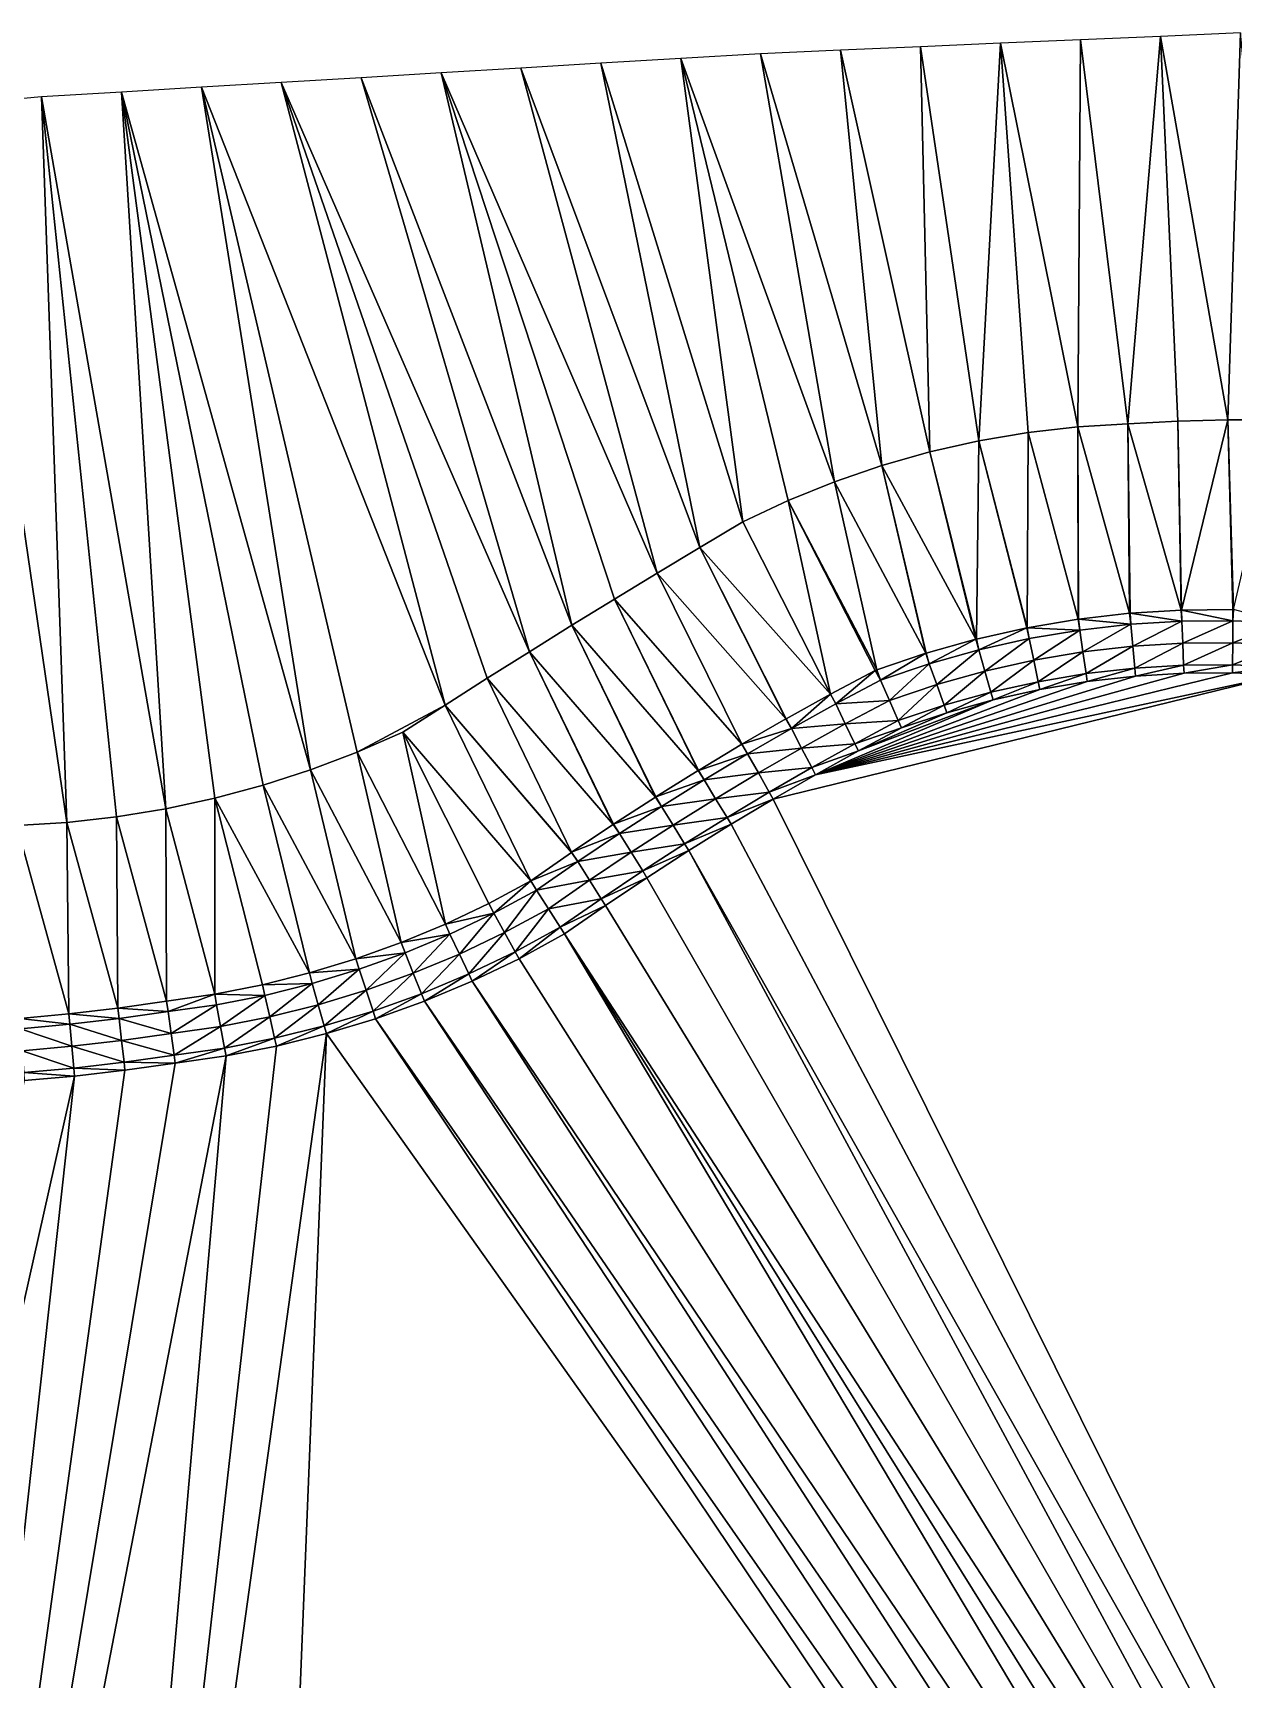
# Model space of a CAD drawing. Header units: metres. Extents: x 159042 to 159214, y 174724 to 174807.
# Drawn here: x 159123.87 to 159153.86, y 174765.16 to 174806.28 of the extents above; entities that cross this region are included whole.
import ezdxf

# ---------------------------------------------------------------- set-up
doc = ezdxf.new("R2010")
doc.units = ezdxf.units.M
doc.layers.add('_AFGEWERKT TEST', color=7, linetype='Continuous')

msp = doc.modelspace()

# ---------------------------------------------------------------- linework, layer by layer
at = {"layer": '_AFGEWERKT TEST', "color": 3, "true_color": 0x00ff00}
for points in [[(159152.047, 174806.198, 46.638), (159150.049, 174806.112, 46.636), (159151.231, 174796.514, 46.54)], [(159152.047, 174806.198, 46.638), (159151.231, 174796.514, 46.54), (159152.479, 174796.581, 46.542)], [(159154.045, 174806.284, 46.641), (159152.047, 174806.198, 46.638), (159153.729, 174796.614, 46.544)], [(159153.729, 174796.614, 46.544), (159152.047, 174806.198, 46.638), (159152.479, 174796.581, 46.542)], [(159154.978, 174796.613, 46.545), (159154.045, 174806.284, 46.641), (159153.729, 174796.614, 46.544)], [(159142.056, 174805.765, 46.64), (159140.06, 174805.645, 46.644), (159143.902, 174795.072, 46.531)], [(159144.054, 174805.855, 46.637), (159142.056, 174805.765, 46.64), (159145.084, 174795.477, 46.533)], [(159145.084, 174795.477, 46.533), (159142.056, 174805.765, 46.64), (159143.902, 174795.072, 46.531)], [(159146.052, 174805.94, 46.636), (159144.054, 174805.855, 46.637), (159146.287, 174795.818, 46.534)], [(159146.287, 174795.818, 46.534), (159144.054, 174805.855, 46.637), (159145.084, 174795.477, 46.533)], [(159148.051, 174806.026, 46.635), (159146.052, 174805.94, 46.636), (159147.507, 174796.093, 46.536)], [(159146.052, 174805.94, 46.636), (159146.287, 174795.818, 46.534), (159147.507, 174796.093, 46.536)], [(159148.74, 174796.301, 46.537), (159148.051, 174806.026, 46.635), (159147.507, 174796.093, 46.536)], [(159150.049, 174806.112, 46.636), (159148.051, 174806.026, 46.635), (159149.983, 174796.441, 46.538)], [(159149.983, 174796.441, 46.538), (159148.051, 174806.026, 46.635), (159148.74, 174796.301, 46.537)], [(159151.231, 174796.514, 46.54), (159150.049, 174806.112, 46.636), (159149.983, 174796.441, 46.538)], [(159136.067, 174805.405, 46.654), (159134.071, 174805.285, 46.661), (159139.471, 174792.787, 46.524)], [(159138.064, 174805.525, 46.649), (159136.067, 174805.405, 46.654), (159140.541, 174793.431, 46.526)], [(159140.541, 174793.431, 46.526), (159136.067, 174805.405, 46.654), (159139.471, 174792.787, 46.524)], [(159140.06, 174805.645, 46.644), (159138.064, 174805.525, 46.649), (159141.613, 174794.07, 46.528)], [(159141.613, 174794.07, 46.528), (159138.064, 174805.525, 46.649), (159140.541, 174793.431, 46.526)], [(159143.902, 174795.072, 46.531), (159140.06, 174805.645, 46.644), (159142.744, 174794.602, 46.53)], [(159140.06, 174805.645, 46.644), (159141.613, 174794.07, 46.528), (159142.744, 174794.602, 46.53)], [(159128.081, 174804.926, 46.674), (159126.085, 174804.806, 46.67), (159130.81, 174787.873, 46.507)], [(159130.078, 174805.046, 46.676), (159128.081, 174804.926, 46.674), (159134.17, 174789.49, 46.515)], [(159134.17, 174789.49, 46.515), (159128.081, 174804.926, 46.674), (159131.976, 174788.315, 46.511)], [(159128.081, 174804.926, 46.674), (159130.81, 174787.873, 46.507), (159131.976, 174788.315, 46.511)], [(159132.074, 174805.165, 46.668), (159130.078, 174805.046, 46.676), (159136.281, 174790.824, 46.519)], [(159136.281, 174790.824, 46.519), (159130.078, 174805.046, 46.676), (159135.224, 174790.159, 46.517)], [(159135.224, 174790.159, 46.517), (159130.078, 174805.046, 46.676), (159134.17, 174789.49, 46.515)], [(159134.071, 174805.285, 46.661), (159132.074, 174805.165, 46.668), (159137.341, 174791.484, 46.521)], [(159137.341, 174791.484, 46.521), (159132.074, 174805.165, 46.668), (159136.281, 174790.824, 46.519)], [(159139.471, 174792.787, 46.524), (159134.071, 174805.285, 46.661), (159138.405, 174792.138, 46.523)], [(159134.071, 174805.285, 46.661), (159137.341, 174791.484, 46.521), (159138.405, 174792.138, 46.523)], [(159124.089, 174804.686, 46.672), (159122.097, 174804.507, 46.668), (159124.719, 174786.557, 46.49)], [(159126.085, 174804.806, 46.67), (159124.089, 174804.686, 46.672), (159127.195, 174786.901, 46.497)], [(159124.089, 174804.686, 46.672), (159124.719, 174786.557, 46.49), (159125.961, 174786.698, 46.493)], [(159124.089, 174804.686, 46.672), (159125.961, 174786.698, 46.493), (159127.195, 174786.901, 46.497)], [(159126.085, 174804.806, 46.67), (159128.418, 174787.165, 46.501), (159129.623, 174787.489, 46.504)], [(159128.418, 174787.165, 46.501), (159126.085, 174804.806, 46.67), (159127.195, 174786.901, 46.497)], [(159126.085, 174804.806, 46.67), (159129.623, 174787.489, 46.504), (159130.81, 174787.873, 46.507)], [(159122.097, 174804.507, 46.668), (159123.471, 174786.478, 46.486), (159124.719, 174786.557, 46.49)], [(159148.72, 174791.422, 46.517), (159148.74, 174796.301, 46.537), (159147.507, 174796.093, 46.536)], [(159148.72, 174791.422, 46.517), (159149.989, 174791.637, 46.52), (159148.74, 174796.301, 46.537)], [(159149.989, 174791.637, 46.52), (159149.983, 174796.441, 46.538), (159148.74, 174796.301, 46.537)], [(159151.272, 174791.785, 46.522), (159151.231, 174796.514, 46.54), (159149.983, 174796.441, 46.538)], [(159149.989, 174791.637, 46.52), (159150.003, 174791.639, 46.52), (159149.983, 174796.441, 46.538)], [(159150.003, 174791.639, 46.52), (159151.272, 174791.785, 46.522), (159149.983, 174796.441, 46.538)], [(159151.231, 174796.514, 46.54), (159152.562, 174791.865, 46.524), (159152.479, 174796.581, 46.542)], [(159152.562, 174791.865, 46.524), (159151.231, 174796.514, 46.54), (159151.287, 174791.786, 46.522)], [(159151.287, 174791.786, 46.522), (159151.231, 174796.514, 46.54), (159151.272, 174791.785, 46.522)], [(159152.577, 174791.865, 46.524), (159153.729, 174796.614, 46.544), (159152.479, 174796.581, 46.542)], [(159152.562, 174791.865, 46.524), (159152.577, 174791.865, 46.524), (159152.479, 174796.581, 46.542)], [(159152.577, 174791.865, 46.524), (159153.854, 174791.876, 46.526), (159153.729, 174796.614, 46.544)], [(159153.869, 174791.876, 46.526), (159154.978, 174796.613, 46.545), (159153.729, 174796.614, 46.544)], [(159153.854, 174791.876, 46.526), (159153.869, 174791.876, 46.526), (159153.729, 174796.614, 46.544)], [(159146.287, 174795.818, 46.534), (159147.45, 174791.14, 46.517), (159147.507, 174796.093, 46.536)], [(159147.45, 174791.14, 46.517), (159148.706, 174791.419, 46.517), (159147.507, 174796.093, 46.536)], [(159148.706, 174791.419, 46.517), (159148.72, 174791.422, 46.517), (159147.507, 174796.093, 46.536)], [(159146.182, 174790.786, 46.516), (159145.084, 174795.477, 46.533), (159143.902, 174795.072, 46.531)], [(159147.436, 174791.136, 46.517), (159146.287, 174795.818, 46.534), (159145.084, 174795.477, 46.533)], [(159146.182, 174790.786, 46.516), (159146.196, 174790.79, 46.516), (159145.084, 174795.477, 46.533)], [(159146.196, 174790.79, 46.516), (159147.436, 174791.136, 46.517), (159145.084, 174795.477, 46.533)], [(159147.45, 174791.14, 46.517), (159146.287, 174795.818, 46.534), (159147.436, 174791.136, 46.517)], [(159144.963, 174790.375, 46.515), (159143.902, 174795.072, 46.531), (159142.744, 174794.602, 46.53)], [(159144.963, 174790.375, 46.515), (159146.182, 174790.786, 46.516), (159143.902, 174795.072, 46.531)], [(159141.613, 174794.07, 46.528), (159143.804, 174789.763, 46.514), (159142.744, 174794.602, 46.53)], [(159144.922, 174790.357, 46.515), (159144.963, 174790.375, 46.515), (159142.744, 174794.602, 46.53)], [(159143.804, 174789.763, 46.514), (159144.922, 174790.357, 46.515), (159142.744, 174794.602, 46.53)], [(159143.8, 174789.76, 46.514), (159141.613, 174794.07, 46.528), (159140.541, 174793.431, 46.526)], [(159143.804, 174789.763, 46.514), (159141.613, 174794.07, 46.528), (159143.8, 174789.76, 46.514)], [(159142.688, 174789.145, 46.512), (159140.541, 174793.431, 46.526), (159139.471, 174792.787, 46.524)], [(159142.688, 174789.145, 46.512), (159142.692, 174789.147, 46.512), (159140.541, 174793.431, 46.526)], [(159142.692, 174789.147, 46.512), (159143.8, 174789.76, 46.514), (159140.541, 174793.431, 46.526)], [(159141.587, 174788.51, 46.511), (159139.471, 174792.787, 46.524), (159138.405, 174792.138, 46.523)], [(159141.591, 174788.513, 46.511), (159142.688, 174789.145, 46.512), (159139.471, 174792.787, 46.524)], [(159141.587, 174788.51, 46.511), (159141.591, 174788.513, 46.511), (159139.471, 174792.787, 46.524)], [(159137.341, 174791.484, 46.521), (159140.497, 174787.857, 46.509), (159138.405, 174792.138, 46.523)], [(159140.497, 174787.857, 46.509), (159140.501, 174787.859, 46.509), (159138.405, 174792.138, 46.523)], [(159140.501, 174787.859, 46.509), (159141.587, 174788.51, 46.511), (159138.405, 174792.138, 46.523)], [(159151.272, 174791.785, 46.522), (159150.003, 174791.639, 46.52), (159151.304, 174791.51, 46.245)], [(159151.287, 174791.786, 46.522), (159151.272, 174791.785, 46.522), (159151.304, 174791.51, 46.245)], [(159152.562, 174791.865, 46.524), (159151.287, 174791.786, 46.522), (159152.579, 174791.588, 46.247)], [(159152.579, 174791.588, 46.247), (159151.287, 174791.786, 46.522), (159151.304, 174791.51, 46.245)], [(159152.577, 174791.865, 46.524), (159152.562, 174791.865, 46.524), (159152.579, 174791.588, 46.247)], [(159153.854, 174791.876, 46.526), (159152.577, 174791.865, 46.524), (159153.856, 174791.599, 46.249)], [(159153.856, 174791.599, 46.249), (159152.577, 174791.865, 46.524), (159152.579, 174791.588, 46.247)], [(159153.869, 174791.876, 46.526), (159153.854, 174791.876, 46.526), (159153.856, 174791.599, 46.249)], [(159155.133, 174791.542, 46.25), (159153.869, 174791.876, 46.526), (159153.856, 174791.599, 46.249)], [(159139.43, 174787.192, 46.507), (159137.341, 174791.484, 46.521), (159136.281, 174790.824, 46.519)], [(159140.497, 174787.857, 46.509), (159137.341, 174791.484, 46.521), (159139.434, 174787.195, 46.507)], [(159139.434, 174787.195, 46.507), (159137.341, 174791.484, 46.521), (159139.43, 174787.192, 46.507)], [(159148.706, 174791.419, 46.517), (159147.45, 174791.14, 46.517), (159147.51, 174790.871, 46.241)], [(159148.766, 174791.151, 46.243), (159148.706, 174791.419, 46.517), (159147.51, 174790.871, 46.241)], [(159148.72, 174791.422, 46.517), (159148.706, 174791.419, 46.517), (159148.766, 174791.151, 46.243)], [(159149.989, 174791.637, 46.52), (159148.72, 174791.422, 46.517), (159150.034, 174791.365, 46.244)], [(159150.034, 174791.365, 46.244), (159148.72, 174791.422, 46.517), (159148.766, 174791.151, 46.243)], [(159148.88, 174790.613, 46.243), (159150.034, 174791.365, 46.244), (159148.766, 174791.151, 46.243)], [(159150.111, 174790.82, 46.244), (159150.034, 174791.365, 46.244), (159148.88, 174790.613, 46.243)], [(159150.003, 174791.639, 46.52), (159149.989, 174791.637, 46.52), (159150.034, 174791.365, 46.244)], [(159150.003, 174791.639, 46.52), (159150.034, 174791.365, 46.244), (159151.304, 174791.51, 46.245)], [(159150.034, 174791.365, 46.244), (159150.111, 174790.82, 46.244), (159151.304, 174791.51, 46.245)], [(159150.111, 174790.82, 46.244), (159151.354, 174790.962, 46.245), (159151.304, 174791.51, 46.245)], [(159151.354, 174790.962, 46.245), (159152.579, 174791.588, 46.247), (159151.304, 174791.51, 46.245)], [(159151.354, 174790.962, 46.245), (159152.603, 174791.038, 46.247), (159152.579, 174791.588, 46.247)], [(159152.603, 174791.038, 46.247), (159153.856, 174791.599, 46.249), (159152.579, 174791.588, 46.247)], [(159152.603, 174791.038, 46.247), (159153.854, 174791.049, 46.249), (159153.856, 174791.599, 46.249)], [(159153.854, 174791.049, 46.249), (159155.133, 174791.542, 46.25), (159153.856, 174791.599, 46.249)], [(159155.104, 174790.993, 46.25), (159155.133, 174791.542, 46.25), (159153.854, 174791.049, 46.249)], [(159147.436, 174791.136, 46.517), (159146.196, 174790.79, 46.516), (159146.271, 174790.524, 46.239)], [(159147.51, 174790.871, 46.241), (159147.436, 174791.136, 46.517), (159146.271, 174790.524, 46.239)], [(159147.45, 174791.14, 46.517), (159147.436, 174791.136, 46.517), (159147.51, 174790.871, 46.241)], [(159147.661, 174790.342, 46.241), (159148.766, 174791.151, 46.243), (159147.51, 174790.871, 46.241)], [(159147.661, 174790.342, 46.241), (159148.88, 174790.613, 46.243), (159148.766, 174791.151, 46.243)], [(159150.111, 174790.82, 46.244), (159150.188, 174790.276, 46.244), (159151.354, 174790.962, 46.245)], [(159151.354, 174790.962, 46.245), (159150.188, 174790.276, 46.244), (159151.405, 174790.415, 46.245)], [(159152.603, 174791.038, 46.247), (159151.354, 174790.962, 46.245), (159151.405, 174790.415, 46.245)], [(159152.627, 174790.489, 46.247), (159152.603, 174791.038, 46.247), (159151.405, 174790.415, 46.245)], [(159153.854, 174791.049, 46.249), (159152.603, 174791.038, 46.247), (159152.627, 174790.489, 46.247)], [(159153.852, 174790.499, 46.249), (159153.854, 174791.049, 46.249), (159152.627, 174790.489, 46.247)], [(159155.104, 174790.993, 46.25), (159153.854, 174791.049, 46.249), (159153.852, 174790.499, 46.249)], [(159155.075, 174790.444, 46.25), (159155.104, 174790.993, 46.25), (159153.852, 174790.499, 46.249)], [(159138.374, 174786.51, 46.505), (159136.281, 174790.824, 46.519), (159135.224, 174790.159, 46.517)], [(159138.374, 174786.51, 46.505), (159138.378, 174786.512, 46.505), (159136.281, 174790.824, 46.519)], [(159138.378, 174786.512, 46.505), (159139.43, 174787.192, 46.507), (159136.281, 174790.824, 46.519)], [(159146.182, 174790.786, 46.516), (159144.963, 174790.375, 46.515), (159145.052, 174790.112, 46.238)], [(159146.182, 174790.786, 46.516), (159145.052, 174790.112, 46.238), (159146.271, 174790.524, 46.239)], [(159146.196, 174790.79, 46.516), (159146.182, 174790.786, 46.516), (159146.271, 174790.524, 46.239)], [(159146.458, 174790.006, 46.239), (159147.51, 174790.871, 46.241), (159146.271, 174790.524, 46.239)], [(159146.458, 174790.006, 46.239), (159147.661, 174790.342, 46.241), (159147.51, 174790.871, 46.241)], [(159148.88, 174790.613, 46.243), (159147.661, 174790.342, 46.241), (159147.812, 174789.812, 46.241)], [(159148.994, 174790.075, 46.243), (159148.88, 174790.613, 46.243), (159147.812, 174789.812, 46.241)], [(159150.111, 174790.82, 46.244), (159148.88, 174790.613, 46.243), (159148.994, 174790.075, 46.243)], [(159150.188, 174790.276, 46.244), (159150.111, 174790.82, 46.244), (159148.994, 174790.075, 46.243)], [(159137.333, 174785.812, 46.503), (159135.224, 174790.159, 46.517), (159134.17, 174789.49, 46.515)], [(159137.333, 174785.812, 46.503), (159138.374, 174786.51, 46.505), (159135.224, 174790.159, 46.517)], [(159162.871, 174745.883, 46.57), (159155.065, 174790.244, 46.45), (159142.37, 174787.141, 46.433)], [(159155.065, 174790.244, 46.45), (159143.429, 174787.752, 46.435), (159142.37, 174787.141, 46.433)], [(159143.429, 174787.752, 46.435), (159155.065, 174790.244, 46.45), (159153.851, 174790.299, 46.449)], [(159143.429, 174787.752, 46.435), (159153.851, 174790.299, 46.449), (159152.636, 174790.289, 46.447)], [(159143.429, 174787.752, 46.435), (159152.636, 174790.289, 46.447), (159151.423, 174790.215, 46.445)], [(159150.216, 174790.077, 46.444), (159143.429, 174787.752, 46.435), (159151.423, 174790.215, 46.445)], [(159144.922, 174790.357, 46.515), (159143.804, 174789.763, 46.514), (159143.934, 174789.518, 46.237)], [(159145.052, 174790.112, 46.238), (159144.922, 174790.357, 46.515), (159143.934, 174789.518, 46.237)], [(159144.963, 174790.375, 46.515), (159144.922, 174790.357, 46.515), (159145.052, 174790.112, 46.238)], [(159145.052, 174790.112, 46.238), (159145.275, 174789.608, 46.238), (159146.271, 174790.524, 46.239)], [(159145.275, 174789.608, 46.238), (159146.458, 174790.006, 46.239), (159146.271, 174790.524, 46.239)], [(159147.661, 174790.342, 46.241), (159146.458, 174790.006, 46.239), (159146.645, 174789.488, 46.239)], [(159147.812, 174789.812, 46.241), (159147.661, 174790.342, 46.241), (159146.645, 174789.488, 46.239)], [(159149.036, 174789.879, 46.443), (159150.188, 174790.276, 46.244), (159148.994, 174790.075, 46.243)], [(159150.216, 174790.077, 46.444), (159150.188, 174790.276, 46.244), (159149.036, 174789.879, 46.443)], [(159150.188, 174790.276, 46.244), (159150.216, 174790.077, 46.444), (159151.405, 174790.415, 46.245)], [(159150.216, 174790.077, 46.444), (159151.423, 174790.215, 46.445), (159151.405, 174790.415, 46.245)], [(159151.423, 174790.215, 46.445), (159152.627, 174790.489, 46.247), (159151.405, 174790.415, 46.245)], [(159151.423, 174790.215, 46.445), (159152.636, 174790.289, 46.447), (159152.627, 174790.489, 46.247)], [(159152.636, 174790.289, 46.447), (159153.852, 174790.499, 46.249), (159152.627, 174790.489, 46.247)], [(159152.636, 174790.289, 46.447), (159153.851, 174790.299, 46.449), (159153.852, 174790.499, 46.249)], [(159153.851, 174790.299, 46.449), (159155.075, 174790.444, 46.25), (159153.852, 174790.499, 46.249)], [(159155.065, 174790.244, 46.45), (159155.075, 174790.444, 46.25), (159153.851, 174790.299, 46.449)], [(159143.8, 174789.76, 46.514), (159142.692, 174789.147, 46.512), (159142.827, 174788.904, 46.235)], [(159143.934, 174789.518, 46.237), (159143.8, 174789.76, 46.514), (159142.827, 174788.904, 46.235)], [(159143.429, 174787.752, 46.435), (159150.216, 174790.077, 46.444), (159149.036, 174789.879, 46.443)], [(159143.429, 174787.752, 46.435), (159149.036, 174789.879, 46.443), (159147.867, 174789.62, 46.441)], [(159143.804, 174789.763, 46.514), (159143.8, 174789.76, 46.514), (159143.934, 174789.518, 46.237)], [(159145.275, 174789.608, 46.238), (159145.052, 174790.112, 46.238), (159143.934, 174789.518, 46.237)], [(159145.275, 174789.608, 46.238), (159145.497, 174789.103, 46.238), (159146.458, 174790.006, 46.239)], [(159146.458, 174790.006, 46.239), (159145.497, 174789.103, 46.238), (159146.645, 174789.488, 46.239)], [(159146.713, 174789.3, 46.439), (159147.812, 174789.812, 46.241), (159146.645, 174789.488, 46.239)], [(159146.713, 174789.3, 46.439), (159147.867, 174789.62, 46.441), (159147.812, 174789.812, 46.241)], [(159147.867, 174789.62, 46.441), (159148.994, 174790.075, 46.243), (159147.812, 174789.812, 46.241)], [(159147.867, 174789.62, 46.441), (159149.036, 174789.879, 46.443), (159148.994, 174790.075, 46.243)], [(159133.119, 174788.815, 46.514), (159134.17, 174789.49, 46.515), (159131.976, 174788.315, 46.511)], [(159133.119, 174788.815, 46.514), (159136.314, 174785.103, 46.501), (159134.17, 174789.49, 46.515)], [(159136.314, 174785.103, 46.501), (159137.329, 174785.809, 46.503), (159134.17, 174789.49, 46.515)], [(159137.329, 174785.809, 46.503), (159137.333, 174785.812, 46.503), (159134.17, 174789.49, 46.515)], [(159144.173, 174789.022, 46.237), (159143.934, 174789.518, 46.237), (159142.827, 174788.904, 46.235)], [(159144.499, 174788.345, 46.437), (159143.429, 174787.752, 46.435), (159147.867, 174789.62, 46.441)], [(159144.173, 174789.022, 46.237), (159145.275, 174789.608, 46.238), (159143.934, 174789.518, 46.237)], [(159145.497, 174789.103, 46.238), (159145.275, 174789.608, 46.238), (159144.173, 174789.022, 46.237)], [(159144.499, 174788.345, 46.437), (159147.867, 174789.62, 46.441), (159146.713, 174789.3, 46.439)], [(159145.578, 174788.92, 46.438), (159144.499, 174788.345, 46.437), (159146.713, 174789.3, 46.439)], [(159145.497, 174789.103, 46.238), (159145.578, 174788.92, 46.438), (159146.645, 174789.488, 46.239)], [(159145.578, 174788.92, 46.438), (159146.713, 174789.3, 46.439), (159146.645, 174789.488, 46.239)], [(159142.688, 174789.145, 46.512), (159141.591, 174788.513, 46.511), (159142.827, 174788.904, 46.235)], [(159142.827, 174788.904, 46.235), (159141.591, 174788.513, 46.511), (159141.73, 174788.272, 46.233)], [(159143.082, 174788.417, 46.235), (159142.827, 174788.904, 46.235), (159141.73, 174788.272, 46.233)], [(159142.692, 174789.147, 46.512), (159142.688, 174789.145, 46.512), (159142.827, 174788.904, 46.235)], [(159143.082, 174788.417, 46.235), (159144.173, 174789.022, 46.237), (159142.827, 174788.904, 46.235)], [(159144.173, 174789.022, 46.237), (159143.082, 174788.417, 46.235), (159144.412, 174788.525, 46.237)], [(159145.497, 174789.103, 46.238), (159144.173, 174789.022, 46.237), (159144.412, 174788.525, 46.237)], [(159145.578, 174788.92, 46.438), (159145.497, 174789.103, 46.238), (159144.412, 174788.525, 46.237)], [(159144.499, 174788.345, 46.437), (159145.578, 174788.92, 46.438), (159144.412, 174788.525, 46.237)], [(159134.18, 174784.018, 46.499), (159133.119, 174788.815, 46.514), (159131.976, 174788.315, 46.511)], [(159136.314, 174785.103, 46.501), (159133.119, 174788.815, 46.514), (159135.265, 174784.536, 46.5)], [(159135.265, 174784.536, 46.5), (159133.119, 174788.815, 46.514), (159134.18, 174784.018, 46.499)], [(159141.587, 174788.51, 46.511), (159140.501, 174787.859, 46.509), (159141.73, 174788.272, 46.233)], [(159141.591, 174788.513, 46.511), (159141.587, 174788.51, 46.511), (159141.73, 174788.272, 46.233)], [(159144.412, 174788.525, 46.237), (159143.082, 174788.417, 46.235), (159143.337, 174787.929, 46.235)], [(159144.499, 174788.345, 46.437), (159144.412, 174788.525, 46.237), (159143.337, 174787.929, 46.235)], [(159130.81, 174787.873, 46.507), (159133.071, 174783.557, 46.497), (159131.976, 174788.315, 46.511)], [(159133.071, 174783.557, 46.497), (159134.18, 174784.018, 46.499), (159131.976, 174788.315, 46.511)], [(159140.501, 174787.859, 46.509), (159140.643, 174787.622, 46.232), (159141.73, 174788.272, 46.233)], [(159140.643, 174787.622, 46.232), (159142.001, 174787.794, 46.233), (159141.73, 174788.272, 46.233)], [(159142.001, 174787.794, 46.233), (159143.082, 174788.417, 46.235), (159141.73, 174788.272, 46.233)], [(159143.082, 174788.417, 46.235), (159142.001, 174787.794, 46.233), (159143.337, 174787.929, 46.235)], [(159143.429, 174787.752, 46.435), (159144.499, 174788.345, 46.437), (159143.337, 174787.929, 46.235)], [(159129.623, 174787.489, 46.504), (159131.94, 174783.151, 46.496), (159130.81, 174787.873, 46.507)], [(159131.94, 174783.151, 46.496), (159133.071, 174783.557, 46.497), (159130.81, 174787.873, 46.507)], [(159140.497, 174787.857, 46.509), (159139.434, 174787.195, 46.507), (159140.643, 174787.622, 46.232)], [(159140.501, 174787.859, 46.509), (159140.497, 174787.857, 46.509), (159140.643, 174787.622, 46.232)], [(159140.643, 174787.622, 46.232), (159140.93, 174787.152, 46.232), (159142.001, 174787.794, 46.233)], [(159142.001, 174787.794, 46.233), (159140.93, 174787.152, 46.232), (159142.271, 174787.315, 46.233)], [(159143.337, 174787.929, 46.235), (159142.001, 174787.794, 46.233), (159142.271, 174787.315, 46.233)], [(159143.429, 174787.752, 46.435), (159143.337, 174787.929, 46.235), (159142.271, 174787.315, 46.233)], [(159142.37, 174787.141, 46.433), (159143.429, 174787.752, 46.435), (159142.271, 174787.315, 46.233)], [(159128.418, 174787.165, 46.501), (159130.782, 174782.799, 46.493), (159129.623, 174787.489, 46.504)], [(159130.782, 174782.799, 46.493), (159131.94, 174783.151, 46.496), (159129.623, 174787.489, 46.504)], [(159140.643, 174787.622, 46.232), (159139.434, 174787.195, 46.507), (159139.58, 174786.96, 46.231)], [(159140.93, 174787.152, 46.232), (159140.643, 174787.622, 46.232), (159139.58, 174786.96, 46.231)], [(159140.93, 174787.152, 46.232), (159141.217, 174786.683, 46.232), (159142.271, 174787.315, 46.233)], [(159141.217, 174786.683, 46.232), (159142.37, 174787.141, 46.433), (159142.271, 174787.315, 46.233)], [(159125.961, 174786.698, 46.493), (159127.213, 174782.096, 46.48), (159127.195, 174786.901, 46.497)], [(159128.419, 174782.27, 46.484), (159128.418, 174787.165, 46.501), (159127.195, 174786.901, 46.497)], [(159127.213, 174782.096, 46.48), (159128.419, 174782.27, 46.484), (159127.195, 174786.901, 46.497)], [(159130.782, 174782.799, 46.493), (159128.418, 174787.165, 46.501), (159129.607, 174782.504, 46.489)], [(159129.607, 174782.504, 46.489), (159128.418, 174787.165, 46.501), (159128.419, 174782.27, 46.484)], [(159139.43, 174787.192, 46.507), (159138.378, 174786.512, 46.505), (159139.58, 174786.96, 46.231)], [(159139.58, 174786.96, 46.231), (159138.378, 174786.512, 46.505), (159138.528, 174786.28, 46.229)], [(159139.869, 174786.492, 46.231), (159139.58, 174786.96, 46.231), (159138.528, 174786.28, 46.229)], [(159139.434, 174787.195, 46.507), (159139.43, 174787.192, 46.507), (159139.58, 174786.96, 46.231)], [(159139.869, 174786.492, 46.231), (159140.93, 174787.152, 46.232), (159139.58, 174786.96, 46.231)], [(159141.217, 174786.683, 46.232), (159140.93, 174787.152, 46.232), (159139.869, 174786.492, 46.231)], [(159141.217, 174786.683, 46.232), (159141.321, 174786.512, 46.432), (159142.37, 174787.141, 46.433)], [(159141.321, 174786.512, 46.432), (159162.871, 174745.883, 46.57), (159142.37, 174787.141, 46.433)], [(159123.471, 174786.478, 46.486), (159124.767, 174781.777, 46.472), (159124.719, 174786.557, 46.49)], [(159124.767, 174781.777, 46.472), (159123.471, 174786.478, 46.486), (159123.541, 174781.664, 46.468)], [(159124.719, 174786.557, 46.49), (159125.991, 174781.921, 46.476), (159125.961, 174786.698, 46.493)], [(159124.767, 174781.777, 46.472), (159125.991, 174781.921, 46.476), (159124.719, 174786.557, 46.49)], [(159125.991, 174781.921, 46.476), (159127.213, 174782.096, 46.48), (159125.961, 174786.698, 46.493)], [(159138.374, 174786.51, 46.505), (159137.333, 174785.812, 46.503), (159138.528, 174786.28, 46.229)], [(159138.378, 174786.512, 46.505), (159138.374, 174786.51, 46.505), (159138.528, 174786.28, 46.229)], [(159138.819, 174785.814, 46.229), (159139.869, 174786.492, 46.231), (159138.528, 174786.28, 46.229)], [(159139.869, 174786.492, 46.231), (159138.819, 174785.814, 46.229), (159140.158, 174786.024, 46.231)], [(159141.217, 174786.683, 46.232), (159139.869, 174786.492, 46.231), (159140.158, 174786.024, 46.231)], [(159141.321, 174786.512, 46.432), (159141.217, 174786.683, 46.232), (159140.158, 174786.024, 46.231)], [(159140.263, 174785.854, 46.431), (159141.321, 174786.512, 46.432), (159140.158, 174786.024, 46.231)], [(159162.871, 174745.883, 46.57), (159141.321, 174786.512, 46.432), (159140.263, 174785.854, 46.431)], [(159138.528, 174786.28, 46.229), (159137.333, 174785.812, 46.503), (159137.487, 174785.583, 46.227)], [(159138.819, 174785.814, 46.229), (159138.528, 174786.28, 46.229), (159137.487, 174785.583, 46.227)], [(159140.158, 174786.024, 46.231), (159138.819, 174785.814, 46.229), (159139.111, 174785.347, 46.229)], [(159140.263, 174785.854, 46.431), (159140.158, 174786.024, 46.231), (159139.111, 174785.347, 46.229)], [(159137.329, 174785.809, 46.503), (159136.314, 174785.103, 46.501), (159137.487, 174785.583, 46.227)], [(159137.333, 174785.812, 46.503), (159137.329, 174785.809, 46.503), (159137.487, 174785.583, 46.227)], [(159137.781, 174785.118, 46.227), (159138.819, 174785.814, 46.229), (159137.487, 174785.583, 46.227)], [(159138.819, 174785.814, 46.229), (159137.781, 174785.118, 46.227), (159139.111, 174785.347, 46.229)], [(159139.217, 174785.178, 46.429), (159140.263, 174785.854, 46.431), (159139.111, 174785.347, 46.229)], [(159140.263, 174785.854, 46.431), (159139.217, 174785.178, 46.429), (159162.053, 174745.504, 46.571)], [(159162.871, 174745.883, 46.57), (159140.263, 174785.854, 46.431), (159162.053, 174745.504, 46.571)], [(159136.314, 174785.103, 46.501), (159136.458, 174784.868, 46.226), (159137.487, 174785.583, 46.227)], [(159136.458, 174784.868, 46.226), (159137.781, 174785.118, 46.227), (159137.487, 174785.583, 46.227)], [(159139.111, 174785.347, 46.229), (159137.781, 174785.118, 46.227), (159138.075, 174784.653, 46.227)], [(159139.217, 174785.178, 46.429), (159139.111, 174785.347, 46.229), (159138.075, 174784.653, 46.227)], [(159136.314, 174785.103, 46.501), (159135.265, 174784.536, 46.5), (159135.389, 174784.29, 46.225)], [(159136.458, 174784.868, 46.226), (159136.314, 174785.103, 46.501), (159135.389, 174784.29, 46.225)], [(159135.656, 174783.809, 46.225), (159136.458, 174784.868, 46.226), (159135.389, 174784.29, 46.225)], [(159136.755, 174784.404, 46.226), (159136.458, 174784.868, 46.226), (159135.656, 174783.809, 46.225)], [(159136.458, 174784.868, 46.226), (159136.755, 174784.404, 46.226), (159137.781, 174785.118, 46.227)], [(159137.781, 174785.118, 46.227), (159136.755, 174784.404, 46.226), (159138.075, 174784.653, 46.227)], [(159138.182, 174784.483, 46.427), (159139.217, 174785.178, 46.429), (159138.075, 174784.653, 46.227)], [(159139.217, 174785.178, 46.429), (159138.182, 174784.483, 46.427), (159162.053, 174745.504, 46.571)], [(159135.265, 174784.536, 46.5), (159134.18, 174784.018, 46.499), (159135.389, 174784.29, 46.225)], [(159136.755, 174784.404, 46.226), (159135.656, 174783.809, 46.225), (159135.923, 174783.328, 46.225)], [(159137.051, 174783.94, 46.226), (159136.755, 174784.404, 46.226), (159135.923, 174783.328, 46.225)], [(159136.755, 174784.404, 46.226), (159137.051, 174783.94, 46.226), (159138.075, 174784.653, 46.227)], [(159137.051, 174783.94, 46.226), (159138.182, 174784.483, 46.427), (159138.075, 174784.653, 46.227)], [(159137.051, 174783.94, 46.226), (159137.159, 174783.772, 46.426), (159138.182, 174784.483, 46.427)], [(159138.182, 174784.483, 46.427), (159137.159, 174783.772, 46.426), (159162.053, 174745.504, 46.571)], [(159134.18, 174784.018, 46.499), (159133.071, 174783.557, 46.497), (159134.292, 174783.767, 46.223)], [(159134.18, 174784.018, 46.499), (159134.292, 174783.767, 46.223), (159135.389, 174784.29, 46.225)], [(159134.292, 174783.767, 46.223), (159134.529, 174783.27, 46.223), (159135.389, 174784.29, 46.225)], [(159134.529, 174783.27, 46.223), (159135.656, 174783.809, 46.225), (159135.389, 174784.29, 46.225)], [(159133.071, 174783.557, 46.497), (159131.94, 174783.151, 46.496), (159133.171, 174783.299, 46.221)], [(159133.071, 174783.557, 46.497), (159133.171, 174783.299, 46.221), (159134.292, 174783.767, 46.223)], [(159133.171, 174783.299, 46.221), (159133.375, 174782.789, 46.221), (159134.292, 174783.767, 46.223)], [(159133.375, 174782.789, 46.221), (159134.529, 174783.27, 46.223), (159134.292, 174783.767, 46.223)], [(159135.656, 174783.809, 46.225), (159134.529, 174783.27, 46.223), (159134.765, 174782.773, 46.223)], [(159135.656, 174783.809, 46.225), (159134.765, 174782.773, 46.223), (159135.923, 174783.328, 46.225)], [(159136.02, 174783.153, 46.425), (159137.051, 174783.94, 46.226), (159135.923, 174783.328, 46.225)], [(159137.159, 174783.772, 46.426), (159137.051, 174783.94, 46.226), (159136.02, 174783.153, 46.425)], [(159137.159, 174783.772, 46.426), (159136.02, 174783.153, 46.425), (159160.53, 174744.541, 46.574)], [(159161.27, 174745.055, 46.572), (159137.159, 174783.772, 46.426), (159160.53, 174744.541, 46.574)], [(159162.053, 174745.504, 46.571), (159137.159, 174783.772, 46.426), (159161.27, 174745.055, 46.572)], [(159131.94, 174783.151, 46.496), (159130.782, 174782.799, 46.493), (159132.027, 174782.889, 46.22)], [(159131.94, 174783.151, 46.496), (159132.027, 174782.889, 46.22), (159133.171, 174783.299, 46.221)], [(159132.027, 174782.889, 46.22), (159132.199, 174782.366, 46.22), (159133.171, 174783.299, 46.221)], [(159132.199, 174782.366, 46.22), (159133.375, 174782.789, 46.221), (159133.171, 174783.299, 46.221)], [(159134.529, 174783.27, 46.223), (159133.375, 174782.789, 46.221), (159133.58, 174782.278, 46.221)], [(159134.529, 174783.27, 46.223), (159133.58, 174782.278, 46.221), (159134.765, 174782.773, 46.223)], [(159134.765, 174782.773, 46.223), (159134.851, 174782.592, 46.423), (159135.923, 174783.328, 46.225)], [(159134.851, 174782.592, 46.423), (159136.02, 174783.153, 46.425), (159135.923, 174783.328, 46.225)], [(159136.02, 174783.153, 46.425), (159134.851, 174782.592, 46.423), (159160.53, 174744.541, 46.574)], [(159130.782, 174782.799, 46.493), (159129.607, 174782.504, 46.489), (159130.854, 174782.534, 46.218)], [(159132.027, 174782.889, 46.22), (159130.782, 174782.799, 46.493), (159130.854, 174782.534, 46.218)], [(159131.003, 174782.004, 46.218), (159132.027, 174782.889, 46.22), (159130.854, 174782.534, 46.218)], [(159132.199, 174782.366, 46.22), (159132.027, 174782.889, 46.22), (159131.003, 174782.004, 46.218)], [(159132.199, 174782.366, 46.22), (159132.372, 174781.844, 46.22), (159133.375, 174782.789, 46.221)], [(159133.375, 174782.789, 46.221), (159132.372, 174781.844, 46.22), (159133.58, 174782.278, 46.221)], [(159133.58, 174782.278, 46.221), (159133.655, 174782.093, 46.421), (159134.765, 174782.773, 46.223)], [(159133.655, 174782.093, 46.421), (159134.851, 174782.592, 46.423), (159134.765, 174782.773, 46.223)], [(159129.607, 174782.504, 46.489), (159128.419, 174782.27, 46.484), (159129.665, 174782.239, 46.217)], [(159129.607, 174782.504, 46.489), (159129.665, 174782.239, 46.217), (159130.854, 174782.534, 46.218)], [(159129.665, 174782.239, 46.217), (159129.789, 174781.703, 46.217), (159130.854, 174782.534, 46.218)], [(159129.789, 174781.703, 46.217), (159131.003, 174782.004, 46.218), (159130.854, 174782.534, 46.218)], [(159132.199, 174782.366, 46.22), (159131.003, 174782.004, 46.218), (159131.151, 174781.474, 46.218)], [(159132.372, 174781.844, 46.22), (159132.199, 174782.366, 46.22), (159131.151, 174781.474, 46.218)], [(159134.851, 174782.592, 46.423), (159133.655, 174782.093, 46.421), (159159.837, 174743.963, 46.575)], [(159160.53, 174744.541, 46.574), (159134.851, 174782.592, 46.423), (159159.837, 174743.963, 46.575)], [(159125.991, 174781.921, 46.476), (159124.767, 174781.777, 46.472), (159126.024, 174781.659, 46.212)], [(159127.213, 174782.096, 46.48), (159125.991, 174781.921, 46.476), (159127.25, 174781.832, 46.213)], [(159127.25, 174781.832, 46.213), (159125.991, 174781.921, 46.476), (159126.024, 174781.659, 46.212)], [(159128.419, 174782.27, 46.484), (159127.213, 174782.096, 46.48), (159127.25, 174781.832, 46.213)], [(159128.419, 174782.27, 46.484), (159127.25, 174781.832, 46.213), (159128.463, 174782.004, 46.215)], [(159127.25, 174781.832, 46.213), (159127.324, 174781.286, 46.213), (159128.463, 174782.004, 46.215)], [(159127.324, 174781.286, 46.213), (159128.562, 174781.463, 46.215), (159128.463, 174782.004, 46.215)], [(159128.419, 174782.27, 46.484), (159128.463, 174782.004, 46.215), (159129.665, 174782.239, 46.217)], [(159128.463, 174782.004, 46.215), (159128.562, 174781.463, 46.215), (159129.665, 174782.239, 46.217)], [(159128.562, 174781.463, 46.215), (159129.789, 174781.703, 46.217), (159129.665, 174782.239, 46.217)], [(159131.003, 174782.004, 46.218), (159129.789, 174781.703, 46.217), (159129.913, 174781.167, 46.217)], [(159131.003, 174782.004, 46.218), (159129.913, 174781.167, 46.217), (159131.151, 174781.474, 46.218)], [(159132.372, 174781.844, 46.22), (159132.435, 174781.654, 46.42), (159133.58, 174782.278, 46.221)], [(159132.435, 174781.654, 46.42), (159133.655, 174782.093, 46.421), (159133.58, 174782.278, 46.221)], [(159133.655, 174782.093, 46.421), (159132.435, 174781.654, 46.42), (159159.197, 174743.328, 46.576)], [(159159.837, 174743.963, 46.575), (159133.655, 174782.093, 46.421), (159159.197, 174743.328, 46.576)], [(159124.767, 174781.777, 46.472), (159123.541, 174781.664, 46.468), (159124.794, 174781.516, 46.21)], [(159123.541, 174781.664, 46.468), (159123.56, 174781.405, 46.208), (159124.794, 174781.516, 46.21)], [(159123.56, 174781.405, 46.208), (159124.845, 174780.969, 46.21), (159124.794, 174781.516, 46.21)], [(159124.767, 174781.777, 46.472), (159124.794, 174781.516, 46.21), (159126.024, 174781.659, 46.212)], [(159124.794, 174781.516, 46.21), (159126.087, 174781.112, 46.212), (159126.024, 174781.659, 46.212)], [(159124.845, 174780.969, 46.21), (159126.087, 174781.112, 46.212), (159124.794, 174781.516, 46.21)], [(159127.324, 174781.286, 46.213), (159127.25, 174781.832, 46.213), (159126.024, 174781.659, 46.212)], [(159126.087, 174781.112, 46.212), (159127.324, 174781.286, 46.213), (159126.024, 174781.659, 46.212)], [(159129.789, 174781.703, 46.217), (159128.562, 174781.463, 46.215), (159128.661, 174780.922, 46.215)], [(159129.789, 174781.703, 46.217), (159128.661, 174780.922, 46.215), (159129.913, 174781.167, 46.217)], [(159131.205, 174781.282, 46.418), (159132.372, 174781.844, 46.22), (159131.151, 174781.474, 46.218)], [(159132.435, 174781.654, 46.42), (159132.372, 174781.844, 46.22), (159131.205, 174781.282, 46.418)], [(159158.614, 174742.64, 46.578), (159132.435, 174781.654, 46.42), (159131.205, 174781.282, 46.418)], [(159132.435, 174781.654, 46.42), (159158.614, 174742.64, 46.578), (159159.197, 174743.328, 46.576)], [(159123.601, 174780.856, 46.208), (159124.845, 174780.969, 46.21), (159123.56, 174781.405, 46.208)], [(159129.958, 174780.972, 46.417), (159124.62, 174733.903, 46.6), (159131.205, 174781.282, 46.418)], [(159124.62, 174733.903, 46.6), (159129.23, 174731.967, 46.6), (159131.205, 174781.282, 46.418)], [(159126.087, 174781.112, 46.212), (159124.845, 174780.969, 46.21), (159126.149, 174780.566, 46.212)], [(159127.398, 174780.741, 46.213), (159127.324, 174781.286, 46.213), (159126.087, 174781.112, 46.212)], [(159127.398, 174780.741, 46.213), (159126.087, 174781.112, 46.212), (159126.149, 174780.566, 46.212)], [(159127.324, 174781.286, 46.213), (159127.398, 174780.741, 46.213), (159128.562, 174781.463, 46.215)], [(159128.562, 174781.463, 46.215), (159127.398, 174780.741, 46.213), (159128.661, 174780.922, 46.215)], [(159128.661, 174780.922, 46.215), (159128.697, 174780.726, 46.415), (159129.913, 174781.167, 46.217)], [(159128.697, 174780.726, 46.415), (159129.958, 174780.972, 46.417), (159129.913, 174781.167, 46.217)], [(159129.23, 174731.967, 46.6), (159158.614, 174742.64, 46.578), (159131.205, 174781.282, 46.418)], [(159129.913, 174781.167, 46.217), (159129.958, 174780.972, 46.417), (159131.151, 174781.474, 46.218)], [(159129.958, 174780.972, 46.417), (159131.205, 174781.282, 46.418), (159131.151, 174781.474, 46.218)], [(159120.011, 174735.84, 46.6), (159124.62, 174733.903, 46.6), (159128.697, 174780.726, 46.415)], [(159127.425, 174780.543, 46.413), (159120.011, 174735.84, 46.6), (159128.697, 174780.726, 46.415)], [(159124.845, 174780.969, 46.21), (159123.601, 174780.856, 46.208), (159124.897, 174780.421, 46.21)], [(159123.601, 174780.856, 46.208), (159123.641, 174780.308, 46.208), (159124.897, 174780.421, 46.21)], [(159128.697, 174780.726, 46.415), (159124.62, 174733.903, 46.6), (159129.958, 174780.972, 46.417)], [(159124.845, 174780.969, 46.21), (159124.897, 174780.421, 46.21), (159126.149, 174780.566, 46.212)], [(159127.425, 174780.543, 46.413), (159127.398, 174780.741, 46.213), (159126.149, 174780.566, 46.212)], [(159127.398, 174780.741, 46.213), (159127.425, 174780.543, 46.413), (159128.661, 174780.922, 46.215)], [(159127.425, 174780.543, 46.413), (159128.697, 174780.726, 46.415), (159128.661, 174780.922, 46.215)], [(159120.011, 174735.84, 46.6), (159127.425, 174780.543, 46.413), (159126.172, 174780.367, 46.412)], [(159124.915, 174780.222, 46.41), (159120.011, 174735.84, 46.6), (159126.172, 174780.367, 46.412)], [(159123.641, 174780.308, 46.208), (159124.915, 174780.222, 46.41), (159124.897, 174780.421, 46.21)], [(159123.655, 174780.108, 46.408), (159124.915, 174780.222, 46.41), (159123.641, 174780.308, 46.208)], [(159124.897, 174780.421, 46.21), (159126.172, 174780.367, 46.412), (159126.149, 174780.566, 46.212)], [(159124.915, 174780.222, 46.41), (159126.172, 174780.367, 46.412), (159124.897, 174780.421, 46.21)], [(159126.172, 174780.367, 46.412), (159127.425, 174780.543, 46.413), (159126.149, 174780.566, 46.212)], [(159115.401, 174737.776, 46.6), (159120.011, 174735.84, 46.6), (159124.915, 174780.222, 46.41)], [(159123.655, 174780.108, 46.408), (159115.401, 174737.776, 46.6), (159124.915, 174780.222, 46.41)]]:
    msp.add_3dface(points, dxfattribs=at)

doc.saveas('drawing.dxf')
